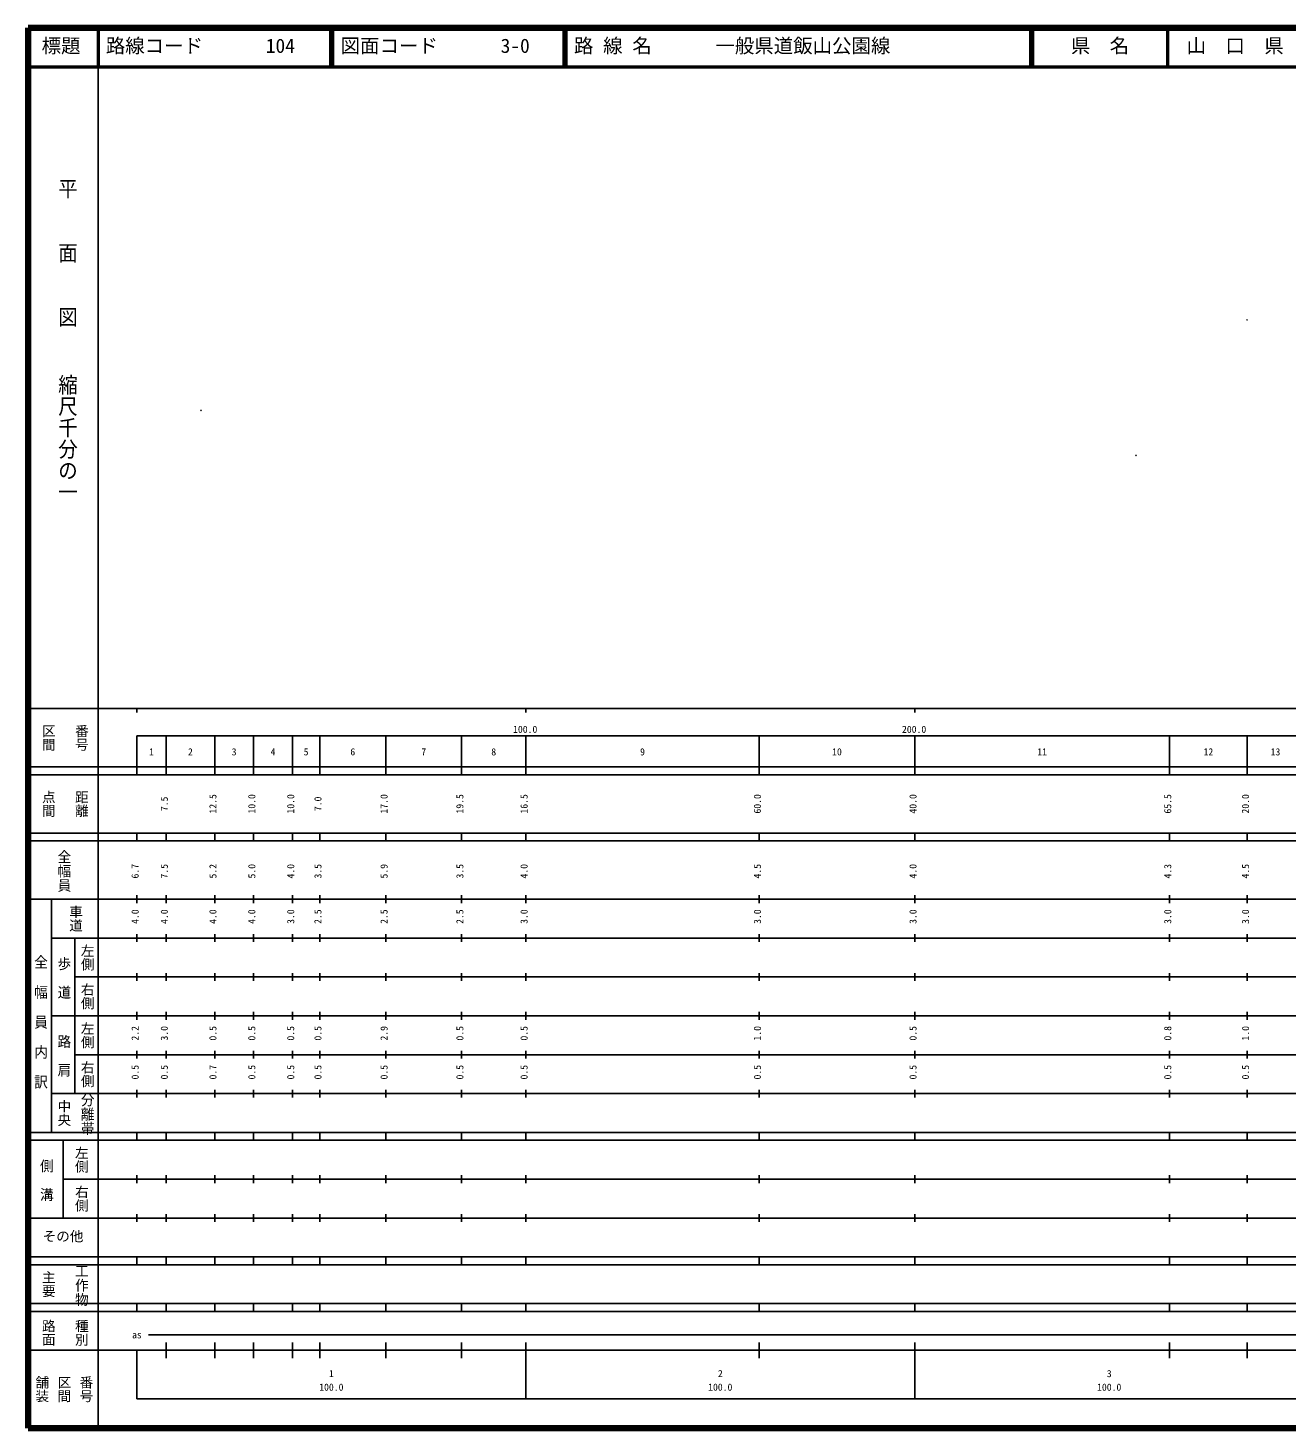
# Model space of a CAD drawing. Units: millimetres on the paper, with parts at other scales. Extents: x 40 to 680, y 20 to 380.
# Drawn here: x 40 to 363.7, y 20 to 380 of the extents above; entities that cross this region are included whole.
import ezdxf
from ezdxf.enums import TextEntityAlignment as Align

# ---------------------------------------------------------------- set-up
doc = ezdxf.new("R2010")
doc.units = ezdxf.units.MM
for name, color, linetype, lineweight in [('M-OTRS', 6, 'Continuous', 25), ('M-TTL', 2, 'Continuous', 140), ('M-TTL-BAND', 7, 'Continuous', 25), ('M-TTL-LINE', 7, 'Continuous', 50)]:
    doc.layers.add(name, color=color, linetype=linetype, lineweight=lineweight)
doc.layers.add('M-TTL-TXT', color=7, linetype='Continuous')
doc.styles.add('@ＭＳ ゴシック', font='')
doc.styles.add('ＭＳ ゴシック', font='')
doc.styles.get('@ＭＳ ゴシック').set_extended_font_data('@MS Gothic')
doc.styles.get('ＭＳ ゴシック').set_extended_font_data('MS Gothic')

msp = doc.modelspace()

# ---------------------------------------------------------------- linework, layer by layer
at = {"layer": 'M-OTRS'}
for centre, radius in [((353.451, 304.957), 0.0313), ((353.451, 304.957), 0.025), ((353.451, 304.957), 0.0188), ((353.451, 304.957), 0.0125), ((353.451, 304.957), 0.0063), ((84.486, 281.701), 0.0313), ((84.486, 281.701), 0.025), ((84.486, 281.701), 0.0188), ((84.486, 281.701), 0.0125), ((84.486, 281.701), 0.0063), ((324.864, 270.108), 0.0313), ((324.864, 270.108), 0.025), ((324.864, 270.108), 0.0188), ((324.864, 270.108), 0.0125), ((324.864, 270.108), 0.0063)]:
    msp.add_circle(centre, radius, dxfattribs=at)
at = {"layer": 'M-TTL'}
for p, q in [((40, 380), (40, 20)), ((680, 380), (40, 380)), ((40, 20), (680, 20))]:
    msp.add_line(p, q, dxfattribs=at)
at = {"layer": 'M-TTL-BAND'}
for p, q in [((58, 370), (58, 20)), ((40, 205), (579, 205)), ((68, 205), (68, 204)), ((168, 205), (168, 204)), ((268, 205), (268, 204)), ((68, 198), (579, 198)), ((68, 198), (68, 188)), ((75.5, 188), (75.5, 198)), ((88, 188), (88, 198)), ((98, 188), (98, 198)), ((108, 188), (108, 198)), ((115, 188), (115, 198)), ((132, 188), (132, 198)), ((151.5, 188), (151.5, 198)), ((168, 188), (168, 198)), ((228, 188), (228, 198)), ((268, 188), (268, 198)), ((333.5, 188), (333.5, 198)), ((353.5, 188), (353.5, 198)), ((40, 190), (579, 190)), ((40, 188), (579, 188)), ((40, 173), (579, 173)), ((68, 171), (68, 173)), ((75.5, 171), (75.5, 173)), ((88, 171), (88, 173)), ((98, 171), (98, 173)), ((108, 171), (108, 173)), ((115, 171), (115, 173)), ((132, 171), (132, 173)), ((151.5, 171), (151.5, 173)), ((168, 171), (168, 173)), ((228, 171), (228, 173)), ((268, 171), (268, 173)), ((333.5, 171), (333.5, 173)), ((353.5, 171), (353.5, 173)), ((40, 171), (579, 171)), ((40, 156), (579, 156)), ((46, 96), (46, 156)), ((68, 155), (68, 157)), ((75.5, 155), (75.5, 157)), ((88, 155), (88, 157)), ((98, 155), (98, 157)), ((108, 155), (108, 157)), ((115, 155), (115, 157)), ((132, 155), (132, 157)), ((151.5, 155), (151.5, 157)), ((168, 155), (168, 157)), ((228, 155), (228, 157)), ((268, 155), (268, 157)), ((333.5, 155), (333.5, 157)), ((353.5, 155), (353.5, 157)), ((46, 146), (579, 146)), ((52, 146), (52, 106)), ((68, 145), (68, 147)), ((75.5, 145), (75.5, 147)), ((88, 145), (88, 147)), ((98, 145), (98, 147)), ((108, 145), (108, 147)), ((115, 145), (115, 147)), ((132, 145), (132, 147)), ((151.5, 145), (151.5, 147)), ((168, 145), (168, 147)), ((228, 145), (228, 147)), ((268, 145), (268, 147)), ((333.5, 145), (333.5, 147)), ((353.5, 145), (353.5, 147)), ((68, 135), (68, 137)), ((75.5, 135), (75.5, 137)), ((88, 135), (88, 137)), ((98, 135), (98, 137)), ((108, 135), (108, 137)), ((115, 135), (115, 137)), ((132, 135), (132, 137)), ((151.5, 135), (151.5, 137)), ((168, 135), (168, 137)), ((228, 135), (228, 137)), ((268, 135), (268, 137)), ((333.5, 135), (333.5, 137)), ((353.5, 135), (353.5, 137)), ((52, 136), (579, 136)), ((46, 126), (579, 126)), ((68, 125), (68, 127)), ((75.5, 125), (75.5, 127)), ((88, 125), (88, 127)), ((98, 125), (98, 127)), ((108, 125), (108, 127)), ((115, 125), (115, 127)), ((132, 125), (132, 127)), ((151.5, 125), (151.5, 127)), ((168, 125), (168, 127)), ((228, 125), (228, 127)), ((268, 125), (268, 127)), ((333.5, 125), (333.5, 127)), ((353.5, 125), (353.5, 127)), ((52, 116), (579, 116)), ((68, 115), (68, 117)), ((75.5, 115), (75.5, 117)), ((88, 115), (88, 117)), ((98, 115), (98, 117)), ((108, 115), (108, 117)), ((115, 115), (115, 117)), ((132, 115), (132, 117)), ((151.5, 115), (151.5, 117)), ((168, 115), (168, 117)), ((228, 115), (228, 117)), ((268, 115), (268, 117)), ((333.5, 115), (333.5, 117)), ((353.5, 115), (353.5, 117)), ((46, 106), (579, 106)), ((68, 105), (68, 107)), ((75.5, 105), (75.5, 107)), ((88, 105), (88, 107)), ((98, 105), (98, 107)), ((108, 105), (108, 107)), ((115, 105), (115, 107)), ((132, 105), (132, 107)), ((151.5, 105), (151.5, 107)), ((168, 105), (168, 107)), ((228, 105), (228, 107)), ((268, 105), (268, 107)), ((333.5, 105), (333.5, 107)), ((353.5, 105), (353.5, 107)), ((40, 96), (579, 96)), ((40, 94), (579, 94)), ((49, 94), (49, 74)), ((68, 94), (68, 96)), ((75.5, 94), (75.5, 96)), ((88, 94), (88, 96)), ((98, 94), (98, 96)), ((108, 94), (108, 96)), ((115, 94), (115, 96)), ((132, 94), (132, 96)), ((151.5, 94), (151.5, 96)), ((168, 94), (168, 96)), ((228, 94), (228, 96)), ((268, 94), (268, 96)), ((333.5, 94), (333.5, 96)), ((353.5, 94), (353.5, 96)), ((49, 84), (579, 84)), ((68, 83), (68, 85)), ((75.5, 83), (75.5, 85)), ((88, 83), (88, 85)), ((98, 83), (98, 85)), ((108, 83), (108, 85)), ((115, 83), (115, 85)), ((132, 83), (132, 85)), ((151.5, 83), (151.5, 85)), ((168, 83), (168, 85)), ((228, 83), (228, 85)), ((268, 83), (268, 85)), ((333.5, 83), (333.5, 85)), ((353.5, 83), (353.5, 85)), ((40, 74), (579, 74)), ((68, 73), (68, 75)), ((75.5, 73), (75.5, 75)), ((88, 73), (88, 75)), ((98, 73), (98, 75)), ((108, 73), (108, 75)), ((115, 73), (115, 75)), ((132, 73), (132, 75)), ((151.5, 73), (151.5, 75)), ((168, 73), (168, 75)), ((228, 73), (228, 75)), ((268, 73), (268, 75)), ((333.5, 73), (333.5, 75)), ((353.5, 73), (353.5, 75)), ((40, 64), (579, 64)), ((40, 62), (579, 62)), ((68, 62), (68, 64)), ((75.5, 62), (75.5, 64)), ((88, 62), (88, 64)), ((98, 62), (98, 64)), ((108, 62), (108, 64)), ((115, 62), (115, 64)), ((132, 62), (132, 64)), ((151.5, 62), (151.5, 64)), ((168, 62), (168, 64)), ((228, 62), (228, 64)), ((268, 62), (268, 64)), ((333.5, 62), (333.5, 64)), ((353.5, 62), (353.5, 64)), ((40, 52), (579, 52)), ((68, 50), (68, 52)), ((75.5, 50), (75.5, 52)), ((88, 50), (88, 52)), ((98, 50), (98, 52)), ((108, 50), (108, 52)), ((115, 50), (115, 52)), ((132, 50), (132, 52)), ((151.5, 50), (151.5, 52)), ((168, 50), (168, 52)), ((228, 50), (228, 52)), ((268, 50), (268, 52)), ((333.5, 50), (333.5, 52)), ((353.5, 50), (353.5, 52)), ((40, 50), (579, 50)), ((71, 44), (565, 44)), ((40, 40), (579, 40)), ((68, 40), (68, 27.5)), ((75.5, 38), (75.5, 42)), ((88, 38), (88, 42)), ((98, 38), (98, 42)), ((108, 38), (108, 42)), ((115, 38), (115, 42)), ((132, 38), (132, 42)), ((151.5, 38), (151.5, 42)), ((168, 27.5), (168, 42)), ((228, 38), (228, 42)), ((268, 27.5), (268, 42)), ((333.5, 38), (333.5, 42)), ((353.5, 38), (353.5, 42)), ((68, 27.5), (579, 27.5))]:
    msp.add_line(p, q, dxfattribs=at)
at = {"layer": 'M-TTL-LINE'}
for p, q in [((58, 380), (58, 370)), ((117.75, 380), (117.75, 370)), ((118.25, 380), (118.25, 370)), ((177.75, 380), (177.75, 370)), ((178.25, 380), (178.25, 370)), ((297.75, 380), (297.75, 370)), ((298.25, 380), (298.25, 370)), ((333, 380), (333, 370)), ((40, 370), (680, 370))]:
    msp.add_line(p, q, dxfattribs=at)

# ---------------------------------------------------------------- texts
at = {"layer": 'M-TTL-BAND', "style": '@ＭＳ ゴシック'}
for s, height, width, p in [('平\u3000\u3000面\u3000\u3000図', 3.666, 1.1, (47.277, 341.475)), ('縮尺千分の一', 3.666, 1.1, (47.277, 291.03)), ('全幅員', 2.566, 1.05, (47.25, 168.75)), ('全\u3000幅\u3000員\u3000内\u3000訳', 2.566, 1.1, (41.25, 141.75)), ('歩\u3000道', 2.566, 1.05, (47.25, 141.25)), ('路\u3000肩', 2.566, 1.05, (47.25, 121.25)), ('分離帯', 2.566, 1.05, (53.25, 106.25)), ('側\u3000溝', 2.566, 1.05, (42.75, 89.25)), ('工作物', 2.566, 1.05, (51.75, 62.25))]:
    msp.add_text(s, height=height, rotation=270, dxfattribs=dict(at, width=width)).set_placement(p, align=Align.BOTTOM_LEFT)
at = {"layer": 'M-TTL-BAND'}
for s, height, rotation, style, p in [('区間', 2.566, 270, '@ＭＳ ゴシック', (43.25, 201)), ('番号', 2.566, 270, '@ＭＳ ゴシック', (51.75, 201)), ('点間', 2.566, 270, '@ＭＳ ゴシック', (43.25, 184)), ('距離', 2.566, 270, '@ＭＳ ゴシック', (51.75, 184)), ('7.5', 1.833, 90, 'ＭＳ ゴシック', (76.5, 178.625)), ('12.5', 1.833, 90, 'ＭＳ ゴシック', (89, 178)), ('10.0', 1.833, 90, 'ＭＳ ゴシック', (99, 178)), ('10.0', 1.833, 90, 'ＭＳ ゴシック', (109, 178)), ('7.0', 1.833, 90, 'ＭＳ ゴシック', (116, 178.625)), ('17.0', 1.833, 90, 'ＭＳ ゴシック', (133, 178)), ('19.5', 1.833, 90, 'ＭＳ ゴシック', (152.5, 178)), ('16.5', 1.833, 90, 'ＭＳ ゴシック', (169, 178)), ('60.0', 1.833, 90, 'ＭＳ ゴシック', (229, 178)), ('40.0', 1.833, 90, 'ＭＳ ゴシック', (269, 178)), ('65.5', 1.833, 90, 'ＭＳ ゴシック', (334.5, 178)), ('20.0', 1.833, 90, 'ＭＳ ゴシック', (354.5, 178)), ('6.7', 1.833, 90, 'ＭＳ ゴシック', (69, 161.299)), ('7.5', 1.833, 90, 'ＭＳ ゴシック', (76.5, 161.299)), ('5.2', 1.833, 90, 'ＭＳ ゴシック', (89, 161.299)), ('5.0', 1.833, 90, 'ＭＳ ゴシック', (99, 161.299)), ('4.0', 1.833, 90, 'ＭＳ ゴシック', (109, 161.299)), ('3.5', 1.833, 90, 'ＭＳ ゴシック', (116, 161.299)), ('5.9', 1.833, 90, 'ＭＳ ゴシック', (133, 161.299)), ('3.5', 1.833, 90, 'ＭＳ ゴシック', (152.5, 161.299)), ('4.0', 1.833, 90, 'ＭＳ ゴシック', (169, 161.299)), ('4.5', 1.833, 90, 'ＭＳ ゴシック', (229, 161.299)), ('4.0', 1.833, 90, 'ＭＳ ゴシック', (269, 161.299)), ('4.3', 1.833, 90, 'ＭＳ ゴシック', (334.5, 161.299)), ('4.5', 1.833, 90, 'ＭＳ ゴシック', (354.5, 161.299)), ('車道', 2.566, 270, '@ＭＳ ゴシック', (50.25, 154.5)), ('4.0', 1.833, 90, 'ＭＳ ゴシック', (69, 149.625)), ('4.0', 1.833, 90, 'ＭＳ ゴシック', (76.5, 149.625)), ('4.0', 1.833, 90, 'ＭＳ ゴシック', (89, 149.625)), ('4.0', 1.833, 90, 'ＭＳ ゴシック', (99, 149.625)), ('3.0', 1.833, 90, 'ＭＳ ゴシック', (109, 149.625)), ('2.5', 1.833, 90, 'ＭＳ ゴシック', (116, 149.625)), ('2.5', 1.833, 90, 'ＭＳ ゴシック', (133, 149.625)), ('2.5', 1.833, 90, 'ＭＳ ゴシック', (152.5, 149.625)), ('3.0', 1.833, 90, 'ＭＳ ゴシック', (169, 149.625)), ('3.0', 1.833, 90, 'ＭＳ ゴシック', (229, 149.625)), ('3.0', 1.833, 90, 'ＭＳ ゴシック', (269, 149.625)), ('3.0', 1.833, 90, 'ＭＳ ゴシック', (334.5, 149.625)), ('3.0', 1.833, 90, 'ＭＳ ゴシック', (354.5, 149.625)), ('左側', 2.566, 270, '@ＭＳ ゴシック', (53.25, 144.5)), ('右側', 2.566, 270, '@ＭＳ ゴシック', (53.25, 134.5)), ('左側', 2.566, 270, '@ＭＳ ゴシック', (53.25, 124.5)), ('2.2', 1.833, 90, 'ＭＳ ゴシック', (69, 119.625)), ('3.0', 1.833, 90, 'ＭＳ ゴシック', (76.5, 119.625)), ('0.5', 1.833, 90, 'ＭＳ ゴシック', (89, 119.625)), ('0.5', 1.833, 90, 'ＭＳ ゴシック', (99, 119.625)), ('0.5', 1.833, 90, 'ＭＳ ゴシック', (109, 119.625)), ('0.5', 1.833, 90, 'ＭＳ ゴシック', (116, 119.625)), ('2.9', 1.833, 90, 'ＭＳ ゴシック', (133, 119.625)), ('0.5', 1.833, 90, 'ＭＳ ゴシック', (152.5, 119.625)), ('0.5', 1.833, 90, 'ＭＳ ゴシック', (169, 119.625)), ('1.0', 1.833, 90, 'ＭＳ ゴシック', (229, 119.625)), ('0.5', 1.833, 90, 'ＭＳ ゴシック', (269, 119.625)), ('0.8', 1.833, 90, 'ＭＳ ゴシック', (334.5, 119.625)), ('1.0', 1.833, 90, 'ＭＳ ゴシック', (354.5, 119.625)), ('右側', 2.566, 270, '@ＭＳ ゴシック', (53.25, 114.5)), ('0.5', 1.833, 90, 'ＭＳ ゴシック', (69, 109.625)), ('0.5', 1.833, 90, 'ＭＳ ゴシック', (76.5, 109.625)), ('0.7', 1.833, 90, 'ＭＳ ゴシック', (89, 109.625)), ('0.5', 1.833, 90, 'ＭＳ ゴシック', (99, 109.625)), ('0.5', 1.833, 90, 'ＭＳ ゴシック', (109, 109.625)), ('0.5', 1.833, 90, 'ＭＳ ゴシック', (116, 109.625)), ('0.5', 1.833, 90, 'ＭＳ ゴシック', (133, 109.625)), ('0.5', 1.833, 90, 'ＭＳ ゴシック', (152.5, 109.625)), ('0.5', 1.833, 90, 'ＭＳ ゴシック', (169, 109.625)), ('0.5', 1.833, 90, 'ＭＳ ゴシック', (229, 109.625)), ('0.5', 1.833, 90, 'ＭＳ ゴシック', (269, 109.625)), ('0.5', 1.833, 90, 'ＭＳ ゴシック', (334.5, 109.625)), ('0.5', 1.833, 90, 'ＭＳ ゴシック', (354.5, 109.625)), ('中央', 2.566, 270, '@ＭＳ ゴシック', (47.25, 104.5)), ('左側', 2.566, 270, '@ＭＳ ゴシック', (51.75, 92.5)), ('右側', 2.566, 270, '@ＭＳ ゴシック', (51.75, 82.5)), ('主要', 2.566, 270, '@ＭＳ ゴシック', (43.25, 60.5)), ('路面', 2.566, 270, '@ＭＳ ゴシック', (43.25, 48)), ('種別', 2.566, 270, '@ＭＳ ゴシック', (51.75, 48)), ('舗装', 2.566, 270, '@ＭＳ ゴシック', (41.583, 33.5)), ('区間', 2.566, 270, '@ＭＳ ゴシック', (47.25, 33.5)), ('番号', 2.566, 270, '@ＭＳ ゴシック', (52.917, 33.5))]:
    msp.add_text(s, height=height, rotation=rotation, dxfattribs=dict(at, style=style)).set_placement(p, align=Align.BOTTOM_LEFT)
at = {"layer": 'M-TTL-BAND', "style": 'ＭＳ ゴシック'}
for s, height, p in [('100.0', 1.833, (164.719, 198.195)), ('200.0', 1.833, (264.719, 198.195)), ('1', 1.833, (71.125, 192.405)), ('2', 1.833, (81.125, 192.405)), ('3', 1.833, (92.375, 192.405)), ('4', 1.833, (102.375, 192.405)), ('5', 1.833, (110.875, 192.405)), ('6', 1.833, (122.875, 192.405)), ('7', 1.833, (141.125, 192.405)), ('8', 1.833, (159.125, 192.405)), ('9', 1.833, (197.375, 192.405)), ('10', 1.833, (246.75, 192.405)), ('11', 1.833, (299.5, 192.405)), ('12', 1.833, (342.25, 192.405)), ('13', 1.833, (359.5, 192.405)), ('その他', 2.566, (43.75, 67.25)), ('as', 1.833, (66.75, 42.5)), ('1', 1.833, (117.375, 32.523)), ('2', 1.833, (217.375, 32.523)), ('3', 1.833, (317.375, 32.523)), ('100.0', 1.833, (114.875, 29.033)), ('100.0', 1.833, (214.875, 29.033)), ('100.0', 1.833, (314.875, 29.033))]:
    msp.add_text(s, height=height, dxfattribs=at).set_placement(p, align=Align.BOTTOM_LEFT)
at = {"layer": 'M-TTL-TXT', "style": 'ＭＳ ゴシック'}
for s, p in [('標題', (43.5, 372.5)), ('路線コード', (60, 372.5)), ('104', (101.142, 372.5)), ('図面コード', (120.38, 372.5)), ('3-0', (161.521, 372.5)), ('路 線 名', (180.38, 372.5)), ('一般県道飯山公園線', (216.734, 372.5)), ('県\u3000名', (308.125, 372.5)), ('山\u3000口\u3000県', (337.875, 372.5))]:
    msp.add_text(s, height=3.666, dxfattribs=at).set_placement(p, align=Align.BOTTOM_LEFT)

doc.saveas('drawing.dxf')
